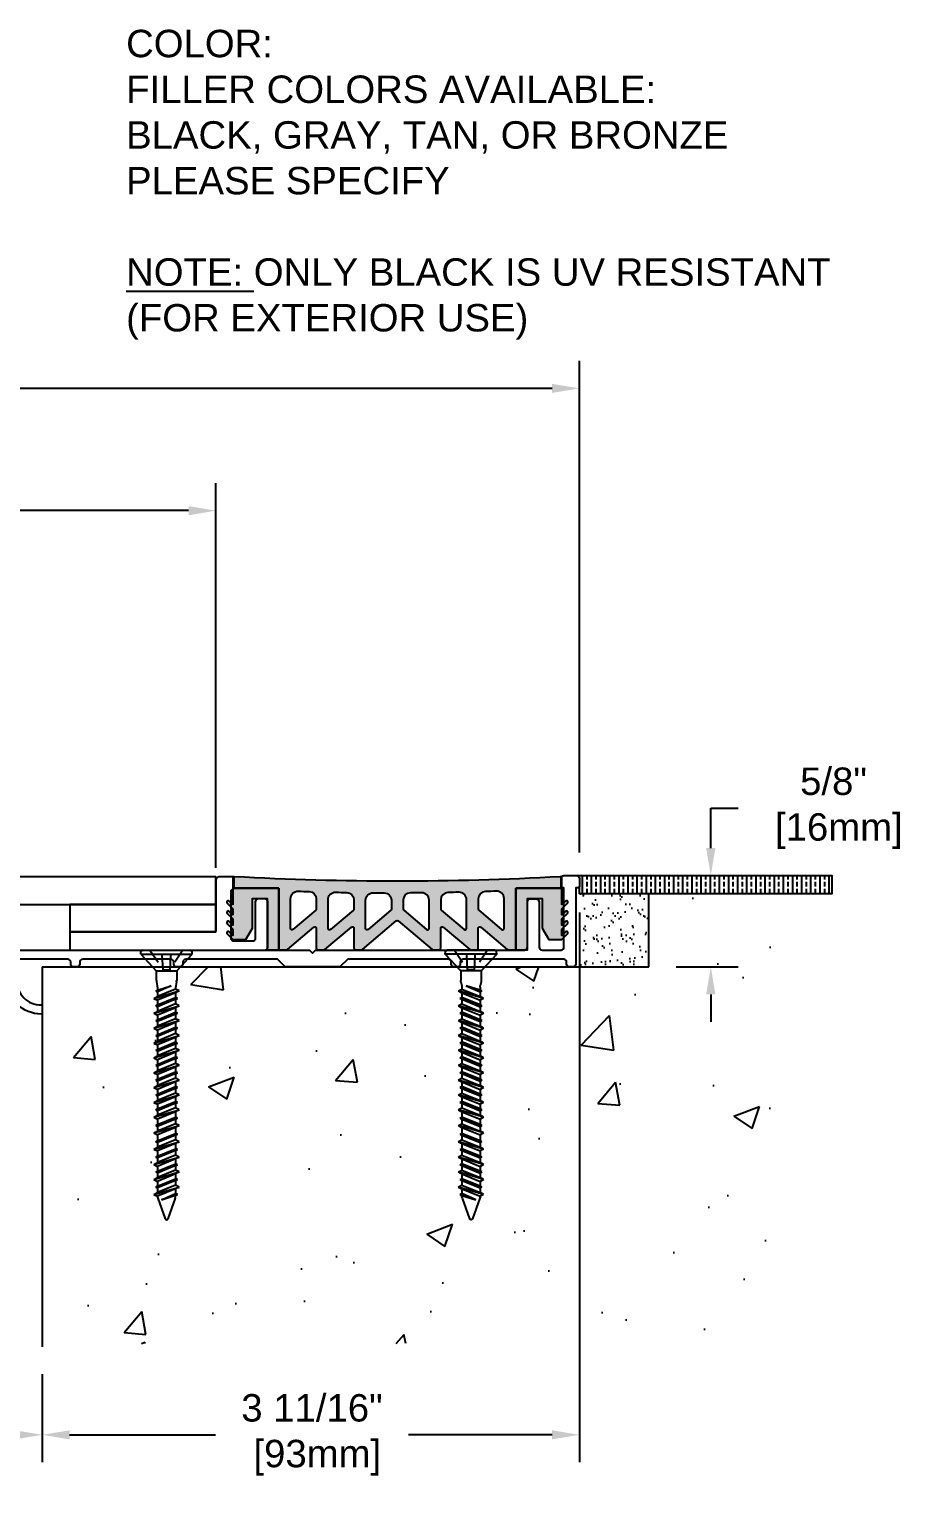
# Model space of a CAD drawing. Header units: inches. Extents: x -1.2 to 38.7, y -2.2 to 8.
# Drawn here: x 11.91 to 17.87, y -2.23 to 7.81 of the extents above; entities that cross this region are included whole.
import ezdxf

# ---------------------------------------------------------------- set-up
doc = ezdxf.new("R2010")
doc.units = ezdxf.units.IN
doc.header["$MEASUREMENT"] = 0
doc.linetypes.add('DASHED', pattern=[0.75, 0.5, -0.25])
for name, color, linetype in [('anchors', 4, 'Continuous'), ('conditions', 1, 'Continuous'), ('dimensions', 3, 'Continuous'), ('Filler', 2, 'Continuous'), ('METALS', 7, 'Continuous'), ('text', 2, 'Continuous')]:
    doc.layers.add(name, color=color, linetype=linetype)
doc.styles.add('ARIAL', font='arial.ttf')
doc.dimstyles.new('Arial', dxfattribs={"dimtxt": 0.1875, "dimasz": 0.1875, "dimexe": 0.1875, "dimexo": 0.1875, "dimgap": 0.1875, "dimtad": 0, "dimtih": 1, "dimtoh": 1, "dimdec": 4, "dimzin": 0, "dimdsep": 46, "dimlunit": 4, "dimtxsty": 'ARIAL', "dimcen": 0.09, "dimadec": 0, "dimazin": 0, "dimtfac": 1, "dimtdec": 4, "dimtofl": 0, "dimtmove": 0, "dimatfit": 3, "dimfxl": 0, "dimfrac": 2, "dimtolj": 1, "dimtzin": 0, "dimarcsym": 0})

# ---------------------------------------------------------------- blocks, each defined once
blk = doc.blocks.new('*D1')
at = {"layer": 'DEFPOINTS', "color": 0}
for p in [(13.181, 4.523), (4.806, 1.998), (13.181, 1.893)]:
    blk.add_point(p, dxfattribs=at)
at = {"layer": 'dimensions', "color": 0, "lineweight": -2}
for p, q in [((4.806, 2.185), (4.806, 4.71)), ((13.181, 2.08), (13.181, 4.71)), ((4.994, 4.523), (8.269, 4.523)), ((12.994, 4.523), (9.719, 4.523))]:
    blk.add_line(p, q, dxfattribs=at)
at = {"layer": 'dimensions', "color": 0}
for points in [[(4.994, 4.554), (4.994, 4.491), (4.806, 4.523)], [(12.994, 4.554), (12.994, 4.491), (13.181, 4.523)]]:
    blk.add_solid(points, dxfattribs=at)
at = {"layer": 'dimensions', "color": 0, "insert": (8.994, 4.523), "char_height": 0.1875, "attachment_point": 5, "style": 'ARIAL'}
blk.add_mtext('\\A1;8 3/8"\\P [213mm]', dxfattribs=at)
blk = doc.blocks.new('*D2')
at = {"layer": 'DEFPOINTS', "color": 0}
for p in [(15.666, 5.359), (2.321, 1.998), (15.666, 1.998)]:
    blk.add_point(p, dxfattribs=at)
at = {"layer": 'dimensions', "color": 0, "lineweight": -2}
for p, q in [((2.321, 2.185), (2.321, 5.547)), ((15.666, 2.185), (15.666, 5.547)), ((2.509, 5.359), (8.269, 5.359)), ((15.479, 5.359), (9.719, 5.359))]:
    blk.add_line(p, q, dxfattribs=at)
at = {"layer": 'dimensions', "color": 0}
for points in [[(2.509, 5.39), (2.509, 5.328), (2.321, 5.359)], [(15.479, 5.39), (15.479, 5.328), (15.666, 5.359)]]:
    blk.add_solid(points, dxfattribs=at)
at = {"layer": 'dimensions', "color": 0, "insert": (8.994, 5.359), "char_height": 0.1875, "attachment_point": 5, "style": 'ARIAL'}
blk.add_mtext('\\A1;1\'-1 3/8"\\P [339mm]', dxfattribs=at)
blk = doc.blocks.new('*D3')
at = {"layer": 'DEFPOINTS', "color": 0}
for p in [(15.666, 1.963), (11.994, -1.196), (11.994, -1.797)]:
    blk.add_point(p, dxfattribs=at)
at = {"layer": 'dimensions', "color": 0, "lineweight": -2}
for p, q in [((15.666, 1.775), (15.666, -1.985)), ((11.994, -1.383), (11.994, -1.985)), ((12.181, -1.797), (13.178, -1.797)), ((15.479, -1.797), (14.497, -1.797))]:
    blk.add_line(p, q, dxfattribs=at)
at = {"layer": 'dimensions', "color": 0}
for points in [[(12.181, -1.766), (12.181, -1.828), (11.994, -1.797)], [(15.479, -1.766), (15.479, -1.828), (15.666, -1.797)]]:
    blk.add_solid(points, dxfattribs=at)
at = {"layer": 'dimensions', "color": 0, "insert": (13.838, -1.797), "char_height": 0.1875, "attachment_point": 5, "style": 'ARIAL'}
blk.add_mtext('\\A1;3 11/16"\\P [93mm]', dxfattribs=at)
blk = doc.blocks.new('*D4')
at = {"layer": 'DEFPOINTS', "color": 0}
for p in [(5.994, -1.196), (11.994, -1.196), (11.994, -1.797)]:
    blk.add_point(p, dxfattribs=at)
at = {"layer": 'dimensions', "color": 0, "lineweight": -2}
for p, q in [((5.994, -1.383), (5.994, -1.985)), ((11.994, -1.383), (11.994, -1.985)), ((6.181, -1.797), (8.278, -1.797)), ((11.806, -1.797), (9.71, -1.797))]:
    blk.add_line(p, q, dxfattribs=at)
at = {"layer": 'dimensions', "color": 0}
for points in [[(6.181, -1.766), (6.181, -1.828), (5.994, -1.797)], [(11.806, -1.766), (11.806, -1.828), (11.994, -1.797)]]:
    blk.add_solid(points, dxfattribs=at)
at = {"layer": 'dimensions', "color": 0, "insert": (8.994, -1.797), "char_height": 0.1875, "attachment_point": 5, "style": 'ARIAL'}
blk.add_mtext('\\A1;6"\\P [152mm]', dxfattribs=at)
blk = doc.blocks.new('A$C63CB1885')
for p, q in [((-0.176, 0), (-0.175, 0.018)), ((-0.176, 0), (0.176, 0)), ((-0.176, 0), (-0.07, -0.113)), ((-0.163, 0.029), (0.163, 0.029)), ((0.07, -0.113), (0.176, 0)), ((0.176, 0), (0.175, 0.018)), ((-0.07, -0.113), (0.07, -0.113)), ((-0.07, -0.113), (-0.07, -0.18)), ((-0.069, -0.189), (-0.063, -0.215)), ((0.069, -0.189), (0.063, -0.215)), ((0.07, -0.113), (0.07, -0.18)), ((-0.086, -0.302), (0.086, -0.251)), ((-0.086, -0.302), (-0.062, -0.289)), ((-0.074, -0.251), (0.032, -0.215)), ((-0.074, -0.251), (-0.062, -0.245)), ((-0.074, -0.251), (-0.062, -0.257)), ((-0.062, -0.245), (0.032, -0.215)), ((0.032, -0.215), (-0.062, -0.257)), ((-0.062, -0.225), (-0.062, -0.245)), ((0.062, -0.238), (-0.062, -0.289)), ((-0.062, -0.257), (-0.062, -0.289)), ((0.062, -0.264), (-0.062, -0.315)), ((-0.062, -0.346), (0.062, -0.296)), ((0.062, -0.225), (0.062, -0.238)), ((0.086, -0.251), (0.062, -0.238)), ((0.086, -0.251), (0.062, -0.264)), ((0.062, -0.264), (0.062, -0.296)), ((0.074, -0.302), (0.062, -0.296)), ((-0.086, -0.302), (-0.062, -0.315)), ((-0.086, -0.403), (0.086, -0.353)), ((-0.086, -0.403), (-0.062, -0.391)), ((-0.074, -0.353), (0.074, -0.302)), ((-0.074, -0.353), (-0.062, -0.346)), ((-0.074, -0.353), (-0.062, -0.359)), ((0.062, -0.308), (-0.062, -0.359)), ((-0.062, -0.315), (-0.062, -0.346)), ((0.062, -0.34), (-0.062, -0.391)), ((-0.062, -0.359), (-0.062, -0.391)), ((0.062, -0.366), (-0.062, -0.416)), ((-0.062, -0.448), (0.062, -0.397)), ((0.074, -0.302), (0.062, -0.308)), ((0.062, -0.308), (0.062, -0.34)), ((0.086, -0.353), (0.062, -0.34)), ((0.086, -0.353), (0.062, -0.366)), ((0.062, -0.366), (0.062, -0.397)), ((0.074, -0.403), (0.062, -0.397)), ((-0.086, -0.403), (-0.062, -0.416)), ((-0.086, -0.505), (0.086, -0.454)), ((-0.086, -0.505), (-0.062, -0.492)), ((-0.074, -0.454), (0.074, -0.403)), ((-0.074, -0.454), (-0.062, -0.448)), ((-0.074, -0.454), (-0.062, -0.46)), ((0.062, -0.41), (-0.062, -0.46)), ((-0.062, -0.416), (-0.062, -0.448)), ((0.062, -0.441), (-0.062, -0.492)), ((-0.062, -0.46), (-0.062, -0.492)), ((0.062, -0.467), (-0.062, -0.518)), ((-0.062, -0.55), (0.062, -0.499)), ((0.074, -0.403), (0.062, -0.41)), ((0.062, -0.41), (0.062, -0.441)), ((0.086, -0.454), (0.062, -0.441)), ((0.086, -0.454), (0.062, -0.467)), ((0.062, -0.467), (0.062, -0.499)), ((0.074, -0.505), (0.062, -0.499)), ((-0.086, -0.505), (-0.062, -0.518)), ((-0.086, -0.607), (0.086, -0.556)), ((-0.086, -0.607), (-0.062, -0.594)), ((-0.074, -0.556), (0.074, -0.505)), ((-0.074, -0.556), (-0.062, -0.55)), ((-0.074, -0.556), (-0.062, -0.562)), ((0.062, -0.511), (-0.062, -0.562)), ((-0.062, -0.518), (-0.062, -0.55)), ((0.062, -0.543), (-0.062, -0.594)), ((-0.062, -0.562), (-0.062, -0.594)), ((0.062, -0.569), (-0.062, -0.619)), ((-0.062, -0.651), (0.062, -0.6)), ((0.074, -0.505), (0.062, -0.511)), ((0.062, -0.511), (0.062, -0.543)), ((0.086, -0.556), (0.062, -0.543)), ((0.086, -0.556), (0.062, -0.569)), ((0.062, -0.569), (0.062, -0.6)), ((0.074, -0.607), (0.062, -0.6)), ((-0.086, -0.607), (-0.062, -0.619)), ((-0.086, -0.708), (0.086, -0.657)), ((-0.086, -0.708), (-0.062, -0.695)), ((-0.074, -0.657), (0.074, -0.607)), ((-0.074, -0.657), (-0.062, -0.651)), ((-0.074, -0.657), (-0.062, -0.664)), ((0.062, -0.613), (-0.062, -0.664)), ((-0.062, -0.619), (-0.062, -0.651)), ((0.062, -0.644), (-0.062, -0.695)), ((-0.062, -0.664), (-0.062, -0.695)), ((0.062, -0.67), (-0.062, -0.721)), ((-0.062, -0.753), (0.062, -0.702)), ((0.074, -0.607), (0.062, -0.613)), ((0.062, -0.613), (0.062, -0.644)), ((0.086, -0.657), (0.062, -0.644)), ((0.086, -0.657), (0.062, -0.67)), ((0.062, -0.67), (0.062, -0.702)), ((0.074, -0.708), (0.062, -0.702)), ((-0.086, -0.708), (-0.062, -0.721)), ((-0.086, -0.81), (0.086, -0.759)), ((-0.086, -0.81), (-0.062, -0.797)), ((-0.074, -0.759), (0.074, -0.708)), ((-0.074, -0.759), (-0.062, -0.753)), ((-0.074, -0.759), (-0.062, -0.765)), ((0.062, -0.714), (-0.062, -0.765)), ((-0.062, -0.721), (-0.062, -0.753)), ((0.062, -0.746), (-0.062, -0.797)), ((-0.062, -0.765), (-0.062, -0.797)), ((0.062, -0.772), (-0.062, -0.823)), ((-0.062, -0.854), (0.062, -0.804)), ((0.074, -0.708), (0.062, -0.714)), ((0.062, -0.714), (0.062, -0.746)), ((0.086, -0.759), (0.062, -0.746)), ((0.086, -0.759), (0.062, -0.772)), ((0.062, -0.772), (0.062, -0.804)), ((0.074, -0.81), (0.062, -0.804)), ((-0.086, -0.81), (-0.062, -0.823)), ((-0.086, -0.911), (0.086, -0.86)), ((-0.086, -0.911), (-0.062, -0.898)), ((-0.074, -0.86), (0.074, -0.81)), ((-0.074, -0.86), (-0.062, -0.854)), ((-0.074, -0.86), (-0.062, -0.867)), ((0.062, -0.816), (-0.062, -0.867)), ((-0.062, -0.823), (-0.062, -0.854)), ((0.062, -0.848), (-0.062, -0.898)), ((-0.062, -0.867), (-0.062, -0.898)), ((0.062, -0.873), (-0.062, -0.924)), ((0.074, -0.81), (0.062, -0.816)), ((0.062, -0.816), (0.062, -0.848)), ((0.086, -0.86), (0.062, -0.848)), ((0.086, -0.86), (0.062, -0.873)), ((0.062, -0.873), (0.062, -0.905)), ((-0.086, -0.911), (-0.062, -0.924)), ((-0.086, -1.013), (0.086, -0.962)), ((-0.086, -1.013), (-0.062, -1)), ((-0.074, -0.962), (0.074, -0.911)), ((-0.074, -0.962), (-0.062, -0.956)), ((-0.074, -0.962), (-0.062, -0.968)), ((-0.062, -0.956), (0.062, -0.905)), ((0.062, -0.917), (-0.062, -0.968)), ((-0.062, -0.924), (-0.062, -0.956)), ((0.062, -0.949), (-0.062, -1)), ((-0.062, -0.968), (-0.062, -1)), ((0.062, -0.975), (-0.062, -1.026)), ((0.074, -0.911), (0.062, -0.905)), ((0.074, -0.911), (0.062, -0.917)), ((0.062, -0.917), (0.062, -0.949)), ((0.086, -0.962), (0.062, -0.949)), ((0.086, -0.962), (0.062, -0.975)), ((0.062, -0.975), (0.062, -1.007)), ((-0.086, -1.013), (-0.062, -1.026)), ((-0.086, -1.114), (0.086, -1.064)), ((-0.086, -1.114), (-0.062, -1.101)), ((-0.074, -1.064), (0.074, -1.013)), ((-0.074, -1.064), (-0.062, -1.057)), ((-0.074, -1.064), (-0.062, -1.07)), ((-0.062, -1.057), (0.062, -1.007)), ((0.062, -1.019), (-0.062, -1.07)), ((-0.062, -1.026), (-0.062, -1.057)), ((0.062, -1.051), (-0.062, -1.101)), ((-0.062, -1.07), (-0.062, -1.101)), ((0.062, -1.077), (-0.062, -1.127)), ((0.074, -1.013), (0.062, -1.007)), ((0.074, -1.013), (0.062, -1.019)), ((0.062, -1.019), (0.062, -1.051)), ((0.086, -1.064), (0.062, -1.051)), ((0.086, -1.064), (0.062, -1.077)), ((0.062, -1.077), (0.062, -1.115)), ((-0.086, -1.114), (-0.062, -1.127)), ((-0.086, -1.222), (0.086, -1.171)), ((-0.074, -1.171), (0.074, -1.121)), ((-0.074, -1.171), (-0.062, -1.165)), ((-0.074, -1.171), (-0.062, -1.178)), ((-0.062, -1.165), (0.062, -1.115)), ((0.062, -1.127), (-0.062, -1.178)), ((-0.062, -1.127), (-0.062, -1.165)), ((0.062, -1.159), (-0.062, -1.209)), ((-0.062, -1.178), (-0.062, -1.209)), ((0.062, -1.184), (-0.062, -1.235)), ((0.074, -1.121), (0.062, -1.115)), ((0.074, -1.121), (0.062, -1.127)), ((0.062, -1.127), (0.062, -1.159)), ((0.086, -1.171), (0.062, -1.159)), ((0.086, -1.171), (0.062, -1.184)), ((0.062, -1.184), (0.062, -1.225)), ((-0.086, -1.222), (-0.062, -1.209)), ((-0.086, -1.222), (-0.062, -1.235)), ((-0.086, -1.332), (0.086, -1.282)), ((-0.074, -1.282), (0.074, -1.231)), ((-0.074, -1.282), (-0.062, -1.275)), ((-0.074, -1.282), (-0.062, -1.288)), ((-0.062, -1.275), (0.062, -1.225)), ((-0.062, -1.235), (-0.062, -1.275)), ((0.062, -1.237), (-0.062, -1.288)), ((0.062, -1.269), (-0.062, -1.319)), ((-0.062, -1.288), (-0.062, -1.319)), ((0.062, -1.295), (-0.062, -1.345)), ((0.074, -1.231), (0.062, -1.225)), ((0.074, -1.231), (0.062, -1.237)), ((0.062, -1.237), (0.062, -1.269)), ((0.086, -1.282), (0.062, -1.269)), ((0.086, -1.282), (0.062, -1.295)), ((0.062, -1.295), (0.062, -1.33)), ((-0.086, -1.332), (-0.062, -1.319)), ((-0.086, -1.332), (-0.062, -1.345)), ((-0.086, -1.438), (0.086, -1.387)), ((-0.074, -1.387), (0.074, -1.336)), ((-0.074, -1.387), (-0.062, -1.381)), ((-0.074, -1.387), (-0.062, -1.393)), ((-0.062, -1.381), (0.062, -1.33)), ((0.062, -1.343), (-0.062, -1.393)), ((-0.062, -1.345), (-0.062, -1.381)), ((0.062, -1.374), (-0.062, -1.425)), ((-0.062, -1.393), (-0.062, -1.425)), ((0.062, -1.4), (-0.062, -1.451)), ((0.074, -1.336), (0.062, -1.33)), ((0.074, -1.336), (0.062, -1.343)), ((0.062, -1.343), (0.062, -1.374)), ((0.086, -1.387), (0.062, -1.374)), ((0.086, -1.387), (0.062, -1.4)), ((0.062, -1.4), (0.062, -1.433)), ((-0.086, -1.438), (-0.062, -1.425)), ((-0.086, -1.438), (-0.062, -1.451)), ((-0.086, -1.54), (0.086, -1.489)), ((-0.074, -1.489), (0.074, -1.439)), ((-0.074, -1.489), (-0.062, -1.483)), ((-0.074, -1.489), (-0.062, -1.496)), ((-0.062, -1.483), (0.062, -1.433)), ((0.062, -1.445), (-0.062, -1.496)), ((-0.062, -1.451), (-0.062, -1.483)), ((0.062, -1.477), (-0.062, -1.527)), ((-0.062, -1.496), (-0.062, -1.527)), ((0.062, -1.502), (-0.062, -1.553)), ((0.074, -1.439), (0.062, -1.433)), ((0.074, -1.439), (0.062, -1.445)), ((0.062, -1.445), (0.062, -1.477)), ((0.086, -1.489), (0.062, -1.477)), ((0.086, -1.489), (0.062, -1.502)), ((0.062, -1.502), (0.062, -1.535)), ((-0.086, -1.54), (-0.062, -1.527)), ((-0.086, -1.54), (-0.062, -1.553)), ((-0.086, -1.643), (0.086, -1.592)), ((-0.074, -1.592), (0.074, -1.541)), ((-0.074, -1.592), (-0.062, -1.586)), ((-0.074, -1.592), (-0.062, -1.598)), ((-0.062, -1.586), (0.062, -1.535)), ((0.062, -1.547), (-0.062, -1.598)), ((-0.062, -1.553), (-0.062, -1.586)), ((0.062, -1.579), (-0.062, -1.63)), ((-0.062, -1.598), (-0.062, -1.63)), ((0.062, -1.605), (-0.062, -1.655)), ((0.074, -1.541), (0.062, -1.535)), ((0.074, -1.541), (0.062, -1.547)), ((0.062, -1.547), (0.062, -1.579)), ((0.086, -1.592), (0.062, -1.579)), ((0.086, -1.592), (0.062, -1.605)), ((0.062, -1.605), (0.062, -1.652)), ((-0.086, -1.643), (-0.062, -1.63)), ((-0.086, -1.643), (-0.062, -1.655)), ((-0.06, -1.668), (-0.01, -1.81)), ((-0.034, -1.679), (0.062, -1.636)), ((-0.034, -1.679), (0.074, -1.643)), ((0.062, -1.649), (-0.034, -1.679)), ((0.06, -1.668), (0.01, -1.81)), ((0.074, -1.643), (0.062, -1.636)), ((0.074, -1.643), (0.062, -1.649))]:
    blk.add_line(p, q)
at = {"linetype": 'DASHED', "ltscale": 0.025}
for p, q in [((-0.113, 0.029), (-0.024, -0.106)), ((-0.024, -0.106), (-0.031, 0.028)), ((0.024, -0.106), (0.031, 0.029)), ((0.112, 0.029), (0.024, -0.106)), ((-0.024, -0.106), (0.024, -0.106))]:
    blk.add_line(p, q, dxfattribs=at)
for centre, radius, start, end in [((-0.163, 0.017), 0.0112, 90, 175), ((0.163, 0.017), 0.0112, 5, 90), ((-0.023, -0.18), 0.0465, 180, 191.9357), ((0.023, -0.18), 0.0465, 348.0643, 0), ((-0.109, -0.225), 0.0465, 0, 11.9357), ((0.109, -0.225), 0.0465, 168.0643, 180), ((-0.016, -1.652), 0.0465, 183.9476, 199.3058), ((0.016, -1.652), 0.0465, 340.6942, 0), ((0, -1.806), 0.0106, 204.1001, 335.8999)]:
    blk.add_arc(centre, radius, start, end)
blk = doc.blocks.new('TF316134')
blk.add_blockref('A$C63CB1885', (0, -0.0285))
blk = doc.blocks.new('*D11')
at = {"layer": 'DEFPOINTS', "color": 0}
for p in [(15.646, 2.028), (16.565, 2.028), (16.141, 1.403)]:
    blk.add_point(p, dxfattribs=at)
at = {"layer": 'dimensions', "color": 0, "lineweight": -2}
for p, q in [((16.565, 2.215), (16.565, 2.488)), ((16.565, 2.488), (16.752, 2.488)), ((15.834, 2.028), (16.752, 2.028)), ((16.329, 1.403), (16.752, 1.403)), ((16.565, 1.215), (16.565, 1.028))]:
    blk.add_line(p, q, dxfattribs=at)
at = {"layer": 'dimensions', "color": 0}
for points in [[(16.533, 2.215), (16.596, 2.215), (16.565, 2.028)], [(16.533, 1.215), (16.596, 1.215), (16.565, 1.403)]]:
    blk.add_solid(points, dxfattribs=at)
at = {"layer": 'dimensions', "color": 0, "insert": (17.404, 2.488), "char_height": 0.1875, "attachment_point": 5, "style": 'ARIAL'}
blk.add_mtext('\\A1;5/8"\\P [16mm]', dxfattribs=at)
blk = doc.blocks.new('csp2')
blk.add_lwpolyline([(0, 0.33, -0.414214), (0.02, 0.35), (0.066, 0.35, -0.414214), (0.086, 0.33), (0.086, 0.08, 0.414214), (0.106, 0.06), (0.23, 0.06, 0.414214), (0.25, 0.08), (0.25, 0.405, 0.414214), (0.24, 0.415, -0.414214), (0.23, 0.425), (0.23, 0.49, -0.414214), (0.24, 0.5), (0.335, 0.5, -0.414214), (0.355, 0.48), (0.355, 0.135, 0.414214), (0.365, 0.125), (1.355, 0.125), (1.355, 0), (0.335, 0), (0.02, 0, -0.414214), (0, 0.02)], format="xyb", close=True)
blk = doc.blocks.new('CSQF2')
h = blk.add_hatch(color=256)
h.paths.add_polyline_path([(4.559, 1.888, 0.430422), (4.548, 1.898, -0.027516), (2.319, 1.898, 0.430422), (2.309, 1.888), (2.309, 1.819), (2.624, 1.819), (2.624, 1.399), (2.676, 1.399, 0.176327), (2.682, 1.401), (2.864, 1.554, -0.63707), (2.88, 1.546), (2.88, 1.409, 0.414214), (2.89, 1.399), (2.932, 1.399, 0.176327), (2.939, 1.401), (3.121, 1.554, -0.63707), (3.137, 1.546), (3.137, 1.409, 0.414214), (3.147, 1.399), (3.189, 1.399, 0.176327), (3.195, 1.401), (3.427, 1.596, -0.36397), (3.44, 1.596), (3.672, 1.401, 0.176327), (3.679, 1.399), (3.721, 1.399, 0.414214), (3.731, 1.409), (3.731, 1.546, -0.63707), (3.747, 1.554), (3.929, 1.401, 0.176327), (3.935, 1.399), (3.977, 1.399, 0.414214), (3.987, 1.409), (3.987, 1.546, -0.63707), (4.004, 1.554), (4.186, 1.401, 0.176327), (4.192, 1.399), (4.244, 1.399), (4.244, 1.819), (4.559, 1.819)])
h.paths.add_polyline_path([(3.267, 1.788, 0.000939), (3.344, 1.788, -0.412919), (3.394, 1.738), (3.394, 1.676, -0.221695), (3.39, 1.669), (3.234, 1.537, -0.63707), (3.217, 1.545), (3.217, 1.738, -0.416611)], flags=16)
h.paths.add_polyline_path([(3.137, 1.74), (3.137, 1.676, -0.221695), (3.134, 1.669), (2.977, 1.537, -0.63707), (2.96, 1.545), (2.96, 1.742, -0.420307), (3.012, 1.792, 0.000939), (3.088, 1.79, -0.409242)], flags=16)
h.paths.add_polyline_path([(3.524, 1.788, 0.000939), (3.6, 1.788, -0.416611), (3.651, 1.738), (3.651, 1.545, -0.63707), (3.634, 1.537), (3.478, 1.669, -0.221695), (3.474, 1.676), (3.474, 1.738, -0.412919)], flags=16)
h.paths.add_polyline_path([(2.88, 1.746), (2.88, 1.676, -0.221695), (2.877, 1.669), (2.72, 1.537, -0.63707), (2.704, 1.545), (2.704, 1.749, -0.424014), (2.756, 1.799, 0.000939), (2.832, 1.796, -0.405574)], flags=16)
h.paths.add_polyline_path([(3.78, 1.79, 0.000939), (3.856, 1.792, -0.420307), (3.907, 1.742), (3.907, 1.545, -0.63707), (3.891, 1.537), (3.734, 1.669, -0.221695), (3.731, 1.676), (3.731, 1.74, -0.409242)], flags=16)
h.paths.add_polyline_path([(4.036, 1.796, 0.000939), (4.112, 1.799, -0.424014), (4.164, 1.749), (4.164, 1.545, -0.63707), (4.147, 1.537), (3.991, 1.669, -0.221695), (3.987, 1.676), (3.987, 1.746, -0.405574)], flags=16)
h.paths.add_polyline_path([(2.624, 1.819), (2.309, 1.819), (2.309, 1.707), (2.285, 1.731, 0.414214), (2.271, 1.731, 0.414214), (2.271, 1.717), (2.309, 1.679), (2.309, 1.637), (2.285, 1.661, 0.414214), (2.271, 1.661, 0.414214), (2.271, 1.647), (2.309, 1.609), (2.309, 1.567), (2.285, 1.591, 0.414214), (2.271, 1.591, 0.414214), (2.271, 1.577), (2.309, 1.539), (2.309, 1.497), (2.285, 1.521, 0.414214), (2.271, 1.521, 0.414214), (2.271, 1.507), (2.306, 1.472, 0.198912), (2.313, 1.469), (2.399, 1.469), (2.444, 1.547), (2.444, 1.749), (2.544, 1.749), (2.544, 1.399), (2.624, 1.399)])
h.paths.add_polyline_path([(4.324, 1.749), (4.424, 1.749), (4.424, 1.547), (4.469, 1.469), (4.555, 1.469, 0.198912), (4.562, 1.472), (4.597, 1.507, 0.414214), (4.597, 1.521, 0.414214), (4.583, 1.521), (4.559, 1.497), (4.559, 1.539), (4.597, 1.577, 0.414214), (4.597, 1.591, 0.414214), (4.583, 1.591), (4.559, 1.567), (4.559, 1.609), (4.597, 1.647, 0.414214), (4.597, 1.661, 0.414214), (4.583, 1.661), (4.559, 1.637), (4.559, 1.679), (4.597, 1.717, 0.414214), (4.597, 1.731, 0.414214), (4.583, 1.731), (4.559, 1.707), (4.559, 1.819), (4.244, 1.819), (4.244, 1.399), (4.324, 1.399)])
for p, q in [((2.309, 1.819), (2.624, 1.819)), ((2.624, 1.819), (2.309, 1.819)), ((2.624, 1.819), (2.624, 1.399)), ((2.624, 1.399), (2.624, 1.819)), ((4.244, 1.819), (4.244, 1.399)), ((4.559, 1.819), (4.244, 1.819)), ((4.244, 1.819), (4.559, 1.819)), ((4.244, 1.399), (4.244, 1.819))]:
    blk.add_line(p, q)
for points in [[(2.89, 1.399), (2.932, 1.399, 0.176327), (2.939, 1.401), (3.121, 1.554, -0.63707), (3.137, 1.546), (3.137, 1.409, 0.414214), (3.147, 1.399), (3.189, 1.399, 0.176327), (3.195, 1.401), (3.427, 1.596, -0.36397), (3.44, 1.596), (3.672, 1.401, 0.176327), (3.679, 1.399), (3.721, 1.399, 0.414214), (3.731, 1.409), (3.731, 1.546, -0.63707), (3.747, 1.554), (3.929, 1.401, 0.176327), (3.935, 1.399), (3.977, 1.399, 0.414214), (3.987, 1.409), (3.987, 1.546, -0.63707), (4.004, 1.554), (4.186, 1.401, 0.176327), (4.192, 1.399), (4.244, 1.399), (4.324, 1.399), (4.324, 1.749), (4.424, 1.749), (4.424, 1.547), (4.469, 1.469), (4.555, 1.469, 0.198912), (4.562, 1.472), (4.597, 1.507, 0.414214), (4.597, 1.521, 0.414214), (4.583, 1.521), (4.559, 1.497), (4.559, 1.539), (4.597, 1.577, 0.414214), (4.597, 1.591, 0.414214), (4.583, 1.591), (4.559, 1.567), (4.559, 1.609), (4.597, 1.647, 0.414214), (4.597, 1.661, 0.414214), (4.583, 1.661), (4.559, 1.637), (4.559, 1.679), (4.597, 1.717, 0.414214), (4.597, 1.731, 0.414214), (4.583, 1.731), (4.559, 1.707), (4.559, 1.819), (4.559, 1.888, 0.430422), (4.548, 1.898, -0.027516), (2.319, 1.898, 0.430422), (2.309, 1.888), (2.309, 1.819), (2.309, 1.707), (2.285, 1.731, 0.414214), (2.271, 1.731, 0.414214), (2.271, 1.717), (2.309, 1.679), (2.309, 1.637), (2.285, 1.661, 0.414214), (2.271, 1.661, 0.414214), (2.271, 1.647), (2.309, 1.609), (2.309, 1.567), (2.285, 1.591, 0.414214), (2.271, 1.591, 0.414214), (2.271, 1.577), (2.309, 1.539), (2.309, 1.497), (2.285, 1.521, 0.414214), (2.271, 1.521, 0.414214), (2.271, 1.507), (2.306, 1.472, 0.198912), (2.313, 1.469), (2.399, 1.469), (2.444, 1.547), (2.444, 1.749), (2.544, 1.749), (2.544, 1.399), (2.624, 1.399), (2.676, 1.399, 0.176327), (2.682, 1.401), (2.864, 1.554, -0.63707), (2.88, 1.546), (2.88, 1.409, 0.414214)], [(2.88, 1.676, -0.221695), (2.877, 1.669), (2.72, 1.537, -0.63707), (2.704, 1.545), (2.704, 1.749, -0.424014), (2.756, 1.799, 0.000939), (2.832, 1.796, -0.405574), (2.88, 1.746)], [(3.137, 1.74), (3.137, 1.676, -0.221695), (3.134, 1.669), (2.977, 1.537, -0.63707), (2.96, 1.545), (2.96, 1.742, -0.420307), (3.012, 1.792, 0.000939), (3.088, 1.79, -0.409242)], [(3.394, 1.738), (3.394, 1.676, -0.221695), (3.39, 1.669), (3.234, 1.537, -0.63707), (3.217, 1.545), (3.217, 1.738, -0.416611), (3.267, 1.788, 0.000939), (3.344, 1.788, -0.412919)], [(3.474, 1.738), (3.474, 1.676, 0.221695), (3.478, 1.669), (3.634, 1.537, 0.63707), (3.651, 1.545), (3.651, 1.738, 0.416611), (3.6, 1.788, -0.000939), (3.524, 1.788, 0.412919)], [(3.78, 1.79, 0.409242), (3.731, 1.74), (3.731, 1.676, 0.221695), (3.734, 1.669), (3.891, 1.537, 0.63707), (3.907, 1.545), (3.907, 1.742, 0.420307), (3.856, 1.792, -0.000939)], [(3.987, 1.746), (3.987, 1.676, 0.221695), (3.991, 1.669), (4.147, 1.537, 0.63707), (4.164, 1.545), (4.164, 1.749, 0.424014), (4.112, 1.799, -0.000939), (4.036, 1.796, 0.405574)]]:
    blk.add_lwpolyline(points, format="xyb", close=True)
blk = doc.blocks.new('95201g')
blk.add_lwpolyline([(-1.772, -0.015), (-1.772, -0.002, -0.414214), (-1.752, 0.018), (-1.065, 0.018, -0.414214), (-1.045, -0.002), (-1.045, -0.015, 0.414214), (-1.025, -0.035), (-1.003, -0.035, 0.414214), (-0.983, -0.015), (-0.983, -0.002, -0.414214), (-0.963, 0.018), (-0.275, 0.018), (-0.222, -0.035), (0.152, -0.035), (0.205, 0.018), (0.832, 0.018, -0.414214), (0.852, -0.002), (0.852, -0.015, 0.414214), (0.872, -0.035), (0.894, -0.035, 0.414214), (0.914, -0.015), (0.914, -0.002, -0.414214), (0.934, 0.018), (1.537, 0.018, -0.414214), (1.557, -0.002), (1.557, -0.015, 0.414214), (1.577, -0.035), (1.599, -0.035, 0.414214), (1.619, -0.015), (1.619, -0.002, -0.414214), (1.639, 0.018), (1.969, 0.018, -0.414214), (1.989, -0.002), (1.989, -0.127, -0.414214), (1.821, -0.295), (1.813, -0.295), (1.813, -0.357), (1.821, -0.357, 0.414214), (2.051, -0.127), (2.051, -0.002, -0.414214), (2.071, 0.018), (2.306, 0.018, -0.414214), (2.326, -0.002), (2.326, -0.295, 0.414214), (2.387, -0.357), (2.388, -0.357), (2.388, 0.06, 0.414214), (2.368, 0.08), (-0.015, 0.08), (-0.035, 0.06), (-0.055, 0.08), (-1.484, 0.08, -0.414214), (-1.504, 0.1), (-1.504, 0.41, 0.414214), (-1.524, 0.43), (-1.564, 0.43, 0.414214), (-1.584, 0.41), (-1.584, 0.1, -0.414214), (-1.604, 0.08), (-1.734, 0.08, -0.414214), (-1.754, 0.1), (-1.754, 0.505), (-1.744, 0.505, 0.414214), (-1.734, 0.515), (-1.734, 0.57, 0.414214), (-1.754, 0.59), (-1.839, 0.59, 0.414214), (-1.859, 0.57), (-1.859, 0.515, 0.414214), (-1.849, 0.505), (-1.834, 0.505), (-1.834, -0.015, 0.414214), (-1.814, -0.035), (-1.792, -0.035, 0.414214)], format="xyb", close=True)

msp = doc.modelspace()

# ---------------------------------------------------------------- hatches: boundary and pattern name
at = {"layer": 'conditions'}
h = msp.add_hatch(dxfattribs=at)
h.set_pattern_fill('ANSI33', color=256, scale=0.25, angle=45, style=0)
h.set_pattern_definition([(90, (17.49963, -3e-06), (0.0625, 1e-17), []), (90, (17.46838, 0.03125), (0.0625, 1e-17), [0.03125, -0.015625])])
h.paths.add_polyline_path([(17.39296, 2.02784), (17.39296, 1.90284), (15.68131, 1.90284), (15.68131, 2.00784, 0.41421356), (15.66131, 2.02784)])
h = msp.add_hatch(dxfattribs=at)
h.set_pattern_fill('AR-CONC', color=256, scale=0.25, style=0)
h.paths.add_polyline_path([(14.8629, 0.31495), (14.8389, 0.32787), (14.8629, 0.3408), (14.8629, 0.37249), (14.85146, 0.37865), (14.8629, 0.38482), (14.8629, 0.42283), (14.8389, 0.43575), (14.8629, 0.44868), (14.8629, 0.48037), (14.85146, 0.48653), (14.8629, 0.4927), (14.8629, 0.52439), (14.8389, 0.53731), (14.8629, 0.55024), (14.8629, 0.58193), (14.85146, 0.5881), (14.8629, 0.59426), (14.8629, 0.62595), (14.8389, 0.63888), (14.8629, 0.6518), (14.8629, 0.68349), (14.85146, 0.68966), (14.8629, 0.69582), (14.8629, 0.72751), (14.8389, 0.74044), (14.8629, 0.75336), (14.8629, 0.78506), (14.85146, 0.79122), (14.8629, 0.79738), (14.8629, 0.82908), (14.8389, 0.842), (14.8629, 0.85493), (14.8629, 0.88662), (14.85146, 0.89278), (14.8629, 0.89895), (14.8629, 0.93064), (14.8389, 0.94356), (14.8629, 0.95649), (14.8629, 0.98818), (14.85146, 0.99435), (14.8629, 1.00051), (14.8629, 1.0322), (14.8389, 1.04513), (14.8629, 1.05805), (14.8629, 1.08974), (14.85146, 1.09591), (14.8629, 1.10207), (14.8629, 1.13376), (14.8389, 1.14669), (14.8629, 1.15961), (14.8629, 1.19131), (14.85146, 1.19747), (14.8629, 1.20363), (14.8629, 1.23533), (14.8389, 1.24825), (14.86054, 1.2599, 0.21433354), (14.8608, 1.29802, -0.0696153), (14.85641, 1.31013), (14.86712, 1.25946), (14.9874, 1.2104), (14.9874, 1.24209), (14.89306, 1.2847), (14.9874, 1.25441), (14.9874, 1.27941), (14.9939, 1.31013, 0.05212645), (14.9949, 1.31975), (14.9949, 1.38685), (14.8554, 1.38685), (14.8554, 1.31975, 0.128787), (14.85751, 1.29628, -0.0696153), (14.8619, 1.28416), (14.8554, 1.31489), (14.8554, 1.38685), (14.84026, 1.40284), (12.92816, 1.40284), (12.91302, 1.38685), (12.91302, 1.31489), (12.90652, 1.28416, 0.13295553), (12.90788, 1.2599), (12.92952, 1.24825), (12.90552, 1.23533), (12.90552, 1.20363), (12.91854, 1.19662), (12.90552, 1.19131), (12.90552, 1.15961), (12.92952, 1.14669), (12.90552, 1.13376), (12.90552, 1.10207), (12.91854, 1.09506), (12.90552, 1.08974), (12.90552, 1.05805), (12.92952, 1.04513), (12.90552, 1.0322), (12.90552, 1.00051), (12.91854, 0.99349), (12.90552, 0.98818), (12.90552, 0.95649), (12.92952, 0.94356), (12.90552, 0.93064), (12.90552, 0.89895), (12.91854, 0.89193), (12.90552, 0.88662), (12.90552, 0.85493), (12.92952, 0.842), (12.90552, 0.82908), (12.90552, 0.79738), (12.91854, 0.79037), (12.90552, 0.78506), (12.90552, 0.75336), (12.92952, 0.74044), (12.90552, 0.72751), (12.90552, 0.69582), (12.91854, 0.68881), (12.90552, 0.68349), (12.90552, 0.6518), (12.92952, 0.63888), (12.90552, 0.62595), (12.90552, 0.59426), (12.91854, 0.58724), (12.90552, 0.58193), (12.90552, 0.55024), (12.92952, 0.53731), (12.90552, 0.52439), (12.90552, 0.4927), (12.91854, 0.48568), (12.90552, 0.48037), (12.90552, 0.44868), (12.92952, 0.43575), (12.90552, 0.42283), (12.90552, 0.38482), (12.91854, 0.3778), (12.90552, 0.37249), (12.90552, 0.3408), (12.92952, 0.32787), (12.90552, 0.31495), (12.90552, 0.27469), (12.91854, 0.26767), (12.90552, 0.26236), (12.90552, 0.23067), (12.92952, 0.21774), (12.90552, 0.20482), (12.90552, 0.16906), (12.91854, 0.16204), (12.90552, 0.15673), (12.90552, 0.12504), (12.92952, 0.11211), (12.90552, 0.09919), (12.90552, 0.06679), (12.91854, 0.05978), (12.90552, 0.05447), (12.90552, 0.02277), (12.92952, 0.00985), (12.90552, -0.00308), (12.90552, -0.03547), (12.91854, -0.04248), (12.90552, -0.04779), (12.90552, -0.07949), (12.92952, -0.09241), (12.90552, -0.10534), (12.90552, -0.12896), (12.92004, -0.12242), (12.93148, -0.12858), (12.90552, -0.14257), (12.90552, -0.16078), (12.85349, -0.3093, -0.70927499), (12.83363, -0.31096), (12.779, -0.15503), (12.75702, -0.14319), (12.78102, -0.13027), (12.78102, -0.09858), (12.76799, -0.09156), (12.78102, -0.08625), (12.78102, -0.05386), (12.75702, -0.04093), (12.78102, -0.02801), (12.78102, 0.00369), (12.76799, 0.0107), (12.78102, 0.01601), (12.78102, 0.0484), (12.75702, 0.06133), (12.78102, 0.07425), (12.78102, 0.10595), (12.76799, 0.11296), (12.78102, 0.11827), (12.78102, 0.15404), (12.75702, 0.16696), (12.78102, 0.17989), (12.78102, 0.21158), (12.76799, 0.21859), (12.78102, 0.22391), (12.78102, 0.26417), (12.75702, 0.27709), (12.78102, 0.29001), (12.78102, 0.32171), (12.76799, 0.32872), (12.78102, 0.33403), (12.78102, 0.37205), (12.75702, 0.38497), (12.78102, 0.3979), (12.78102, 0.42959), (12.76799, 0.4366), (12.78102, 0.44191), (12.78102, 0.47361), (12.75702, 0.48653), (12.78102, 0.49946), (12.78102, 0.53115), (12.76799, 0.53816), (12.78102, 0.54348), (12.78102, 0.57517), (12.75702, 0.5881), (12.78102, 0.60102), (12.78102, 0.63271), (12.76799, 0.63973), (12.78102, 0.64504), (12.78102, 0.67673), (12.75702, 0.68966), (12.78102, 0.70258), (12.78102, 0.73428), (12.76799, 0.74129), (12.78102, 0.7466), (12.78102, 0.7783), (12.75702, 0.79122), (12.78102, 0.80415), (12.78102, 0.83584), (12.76799, 0.84285), (12.78102, 0.84816), (12.78102, 0.87986), (12.75702, 0.89278), (12.78102, 0.90571), (12.78102, 0.9374), (12.76799, 0.94441), (12.78102, 0.94973), (12.78102, 0.98142), (12.75702, 0.99435), (12.78102, 1.00727), (12.78102, 1.03896), (12.76799, 1.04598), (12.78102, 1.05129), (12.78102, 1.08298), (12.75702, 1.09591), (12.78102, 1.10883), (12.78102, 1.14053), (12.76799, 1.14754), (12.78102, 1.15285), (12.78102, 1.18455), (12.75702, 1.19747), (12.78102, 1.2104), (12.78102, 1.24209), (12.76957, 1.24825), (12.77459, 1.25095, 0.27304691), (12.77891, 1.29802, -0.0696153), (12.77452, 1.31013), (12.78596, 1.256), (12.87536, 1.2847), (12.78102, 1.24209), (12.78102, 1.2104), (12.90552, 1.26118), (12.90552, 1.27941), (12.91201, 1.31013, 0.05212645), (12.91302, 1.31975), (12.91302, 1.38685), (12.77352, 1.38685), (12.77352, 1.31975, 0.128787), (12.77563, 1.29628, -0.0696153), (12.78001, 1.28416), (12.77352, 1.31489), (12.77352, 1.38685), (12.75837, 1.40284), (12.00382, 1.40284, 0.41421356), (11.99381, 1.39284), (11.99381, -1.17354), (17.21753, -1.17354), (17.21753, 1.90284), (16.14142, 1.90284), (16.14142, 1.40284), (15.01005, 1.40284), (14.9949, 1.38685), (14.9949, 1.31489), (14.98841, 1.28416, 0.18727621), (14.99384, 1.25095), (14.99885, 1.24825), (14.9874, 1.24209), (14.9874, 1.2104), (15.0114, 1.19747), (14.9874, 1.18455), (14.9874, 1.15285), (14.99885, 1.14669), (14.9874, 1.14053), (14.9874, 1.10883), (15.0114, 1.09591), (14.9874, 1.08298), (14.9874, 1.05129), (14.99885, 1.04513), (14.9874, 1.03896), (14.9874, 1.00727), (15.0114, 0.99435), (14.9874, 0.98142), (14.9874, 0.94973), (14.99885, 0.94356), (14.9874, 0.9374), (14.9874, 0.90571), (15.0114, 0.89278), (14.9874, 0.87986), (14.9874, 0.84816), (14.99885, 0.842), (14.9874, 0.83584), (14.9874, 0.80415), (15.0114, 0.79122), (14.9874, 0.7783), (14.9874, 0.7466), (14.99885, 0.74044), (14.9874, 0.73428), (14.9874, 0.70258), (15.0114, 0.68966), (14.9874, 0.67673), (14.9874, 0.64504), (14.99885, 0.63888), (14.9874, 0.63271), (14.9874, 0.60102), (15.0114, 0.5881), (14.9874, 0.57517), (14.9874, 0.54348), (14.99885, 0.53731), (14.9874, 0.53115), (14.9874, 0.49946), (15.0114, 0.48653), (14.9874, 0.47361), (14.9874, 0.44191), (14.99885, 0.43575), (14.9874, 0.42959), (14.9874, 0.3979), (15.0114, 0.38497), (14.9874, 0.37205), (14.9874, 0.33403), (14.99885, 0.32787), (14.9874, 0.32171), (14.9874, 0.29001), (15.0114, 0.27709), (14.9874, 0.26417), (14.9874, 0.22391), (14.99885, 0.21774), (14.9874, 0.21158), (14.9874, 0.17989), (15.0114, 0.16696), (14.9874, 0.15404), (14.9874, 0.11827), (14.99885, 0.11211), (14.9874, 0.10595), (14.9874, 0.07425), (15.0114, 0.06133), (14.9874, 0.0484), (14.9874, 0.01601), (14.99885, 0.00985), (14.9874, 0.00369), (14.9874, -0.02801), (15.0114, -0.04093), (14.9874, -0.05386), (14.9874, -0.08625), (14.99885, -0.09241), (14.9874, -0.09858), (14.9874, -0.13027), (15.0114, -0.14319), (14.98942, -0.15503), (14.93538, -0.3093, -0.70927499), (14.91551, -0.31096), (14.8629, -0.16078), (14.8629, -0.13941), (14.83405, -0.13014), (14.8629, -0.1146), (14.8629, -0.10534), (14.8389, -0.09241), (14.8629, -0.07949), (14.8629, -0.04779), (14.85146, -0.04163), (14.8629, -0.03547), (14.8629, -0.00308), (14.8389, 0.00985), (14.8629, 0.02277), (14.8629, 0.05447), (14.85146, 0.06063), (14.8629, 0.06679), (14.8629, 0.09919), (14.8389, 0.11211), (14.8629, 0.12504), (14.8629, 0.15673), (14.85146, 0.16289), (14.8629, 0.16906), (14.8629, 0.20482), (14.8389, 0.21774), (14.8629, 0.23067), (14.8629, 0.26236), (14.85146, 0.26852), (14.8629, 0.27469)])
h.paths.add_polyline_path([(12.63931, -1.05462), (13.6946, -1.05462), (13.6946, -0.66823), (12.63931, -0.66823)], flags=24)
h.paths.add_polyline_path([(16.25438, 0.59923), (17.28026, 0.59923), (17.28026, 0.98561), (16.25438, 0.98561)], flags=9)
h = msp.add_hatch(dxfattribs=at)
h.set_pattern_fill('AR-SAND', color=256, scale=0.0625, style=0)
h.paths.add_polyline_path([(16.14142, 1.90284), (15.66631, 1.90284), (15.66631, 1.40284), (16.14142, 1.40284)])

# ---------------------------------------------------------------- linework, layer by layer
msp.add_lwpolyline([(13.18131, 1.83038), (12.18107, 1.83038), (12.18107, 1.64288), (13.18131, 1.64288)], close=True)
for p, q in [((15.66631, 1.90284), (15.66631, 1.95284)), ((16.14142, 1.40281), (16.14142, 1.90284)), ((11.99381, 1.40284), (16.14142, 1.40284)), ((11.99381, 1.40284), (11.99381, -1.19577))]:
    msp.add_line(p, q, dxfattribs=at)
msp.add_lwpolyline([(15.64631, 2.02784), (17.39296, 2.02784), (17.39296, 1.90284), (15.66631, 1.90284)], dxfattribs=at)
at = {"layer": 'METALS'}
msp.add_lwpolyline([(4.80631, 2.01788), (4.80631, 1.83038), (13.18131, 1.83038), (13.18131, 2.01788)], close=True, dxfattribs=at)

# ---------------------------------------------------------------- block references
at = {"layer": 'anchors'}
msp.add_blockref('TF316134', (12.84327, 1.51784), dxfattribs=at)
at = {"layer": 'anchors', "xscale": -1}
msp.add_blockref('TF316134', (14.92515, 1.51784), dxfattribs=at)
at = {"layer": 'Filler'}
msp.add_blockref('CSQF2', (10.98743, 0.12151), dxfattribs=at)
at = {"layer": 'METALS', "xscale": -1}
for name, p in [('95201g', (13.80697, 1.43765)), ('csp2', (13.53631, 1.51788))]:
    msp.add_blockref(name, p, dxfattribs=at)

# ---------------------------------------------------------------- texts
at = {"layer": 'text', "insert": (12.56693, 7.8112), "char_height": 0.1875, "width": 4.936737, "attachment_point": 1, "style": 'ARIAL'}
msp.add_mtext('COLOR:{\\L                           }   \\~\\PFILLER COLORS AVAILABLE:\\PBLACK, GRAY, TAN, OR BRONZE\\PPLEASE SPECIFY\\~\\P\\P{\\LNOTE:} ONLY BLACK IS UV RESISTANT\\P(FOR EXTERIOR USE) ', dxfattribs=at)

# ---------------------------------------------------------------- dimensions: what is measured, and where the dimension line sits
at = {"layer": 'dimensions'}
for base, p1, p2, picture, middle in [((15.66631, 5.35913), (2.32131, 1.99784), (15.66631, 1.99784), '*D2', (8.99381, 5.35913)), ((13.18131, 4.52268), (4.80631, 1.99784), (13.18131, 1.89284), '*D1', (8.99381, 4.52268)), ((11.99381, -1.79706), (15.66631, 1.96285), (11.99381, -1.19577), '*D3', (13.83756, -1.79706)), ((11.99381, -1.79706), (5.99381, -1.19577), (11.99381, -1.19577), '*D4', (8.99381, -1.79706))]:
    dim = msp.add_linear_dim(base=base, p1=p1, p2=p2, dimstyle='Arial', override={"dimpost": '\\X'}, dxfattribs=at)
    dim.commit()
    dim.dimension.update_dxf_attribs({"geometry": picture, "text_midpoint": middle, "dimtype": 160})
dim = msp.add_linear_dim(base=(16.56459, 2.02781), p1=(16.14142, 1.40281), p2=(15.64631, 2.02781), angle=90, dimstyle='Arial', override={"dimpost": '\\X'}, dxfattribs=at)
dim.commit()
dim.dimension.update_dxf_attribs({"geometry": '*D11', "text_midpoint": (17.40412, 2.48788), "dimtype": 160})

doc.saveas('drawing.dxf')
